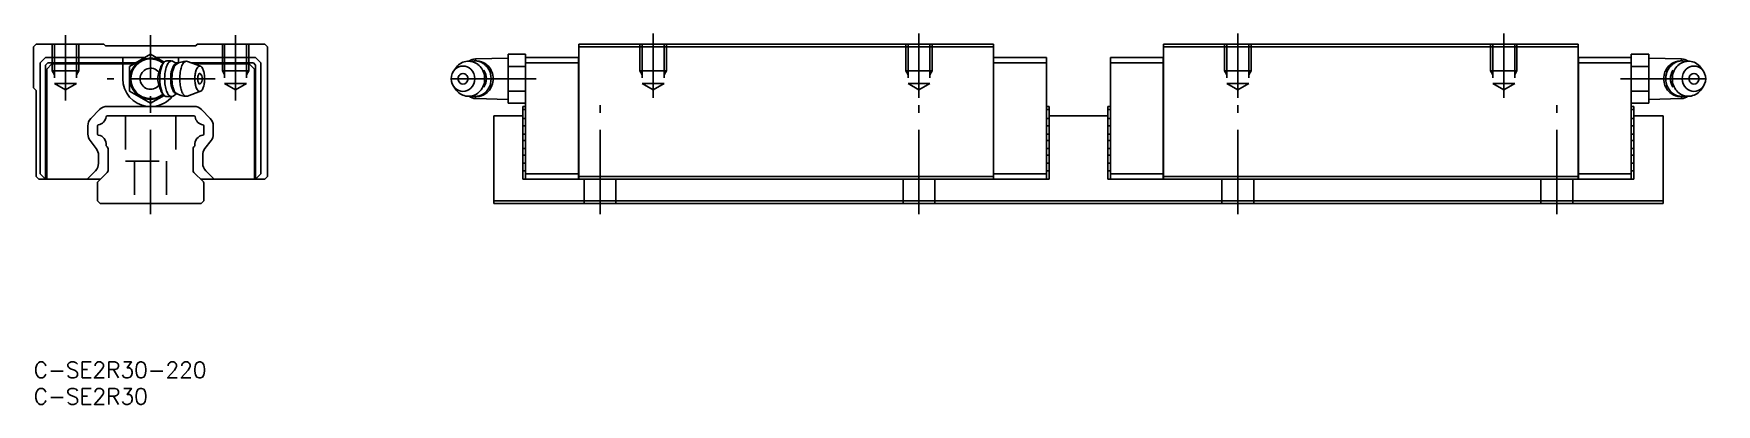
# Model space of a CAD drawing. Extents: x 0 to 317, y -8 to 62.
import ezdxf

# ---------------------------------------------------------------- set-up
doc = ezdxf.new("R2010")
doc.units = 0
doc.header["$LTSCALE"] = 0.5
doc.linetypes.add('CENTER', pattern=[50.8, 31.75, -6.35, 6.35, -6.35])
doc.linetypes.add('DASHED', pattern=[19.05, 12.7, -6.35])
doc.layers.get('0').update_dxf_attribs({"linetype": 'CONTINUOUS'})
doc.layers.add('CENTER', color=1, linetype='CENTER')
doc.styles.get("Standard").update_dxf_attribs({"font": 'txt.shx', "height": 3, "bigfont": 'bigfont.shx'})

# ---------------------------------------------------------------- blocks, each defined once
blk = doc.blocks.new('*U35')
at = {"color": 7, "linetype": 'CONTINUOUS'}
blk.add_text('C-SE2R30-220', height=3, dxfattribs=at).set_placement((0, -3))
blk = doc.blocks.new('*U36')
at = {"color": 7, "linetype": 'CONTINUOUS'}
blk.add_text('C-SE2R30', height=3, dxfattribs=at).set_placement((0, -8))

msp = doc.modelspace()

# ---------------------------------------------------------------- linework, layer by layer
at = {"color": 7, "linetype": 'CONTINUOUS'}
for p, q in [((0.5, 59.84), (0, 59.34)), ((0, 59.34), (0, 51.64)), ((13.21, 59.84), (0.5, 59.84)), ((2.25, 57.34), (1.25, 56.34)), ((20.93, 57.34), (2.25, 57.34)), ((13.51, 59.54), (13.21, 59.84)), ((30.49, 59.54), (13.51, 59.54)), ((16.75, 57.34), (16.75, 56.34)), ((22, 57.96), (18, 55.65)), ((24.55, 56.49), (22, 57.96)), ((41.75, 57.34), (23.07, 57.34)), ((27.25, 57.34), (27.25, 56.34)), ((30.79, 59.84), (30.49, 59.54)), ((43.5, 59.84), (30.79, 59.84)), ((42.75, 56.34), (41.75, 57.34)), ((44, 59.34), (43.5, 59.84)), ((44, 34.94), (44, 59.34)), ((89.25, 57.24), (83.11, 57.08)), ((83.11, 56.69), (83.11, 57.08)), ((92.55, 57.96), (89.25, 57.96)), ((89.25, 48.72), (89.25, 57.96)), ((92.55, 34.44), (92.55, 57.96)), ((92.55, 57.34), (102.5, 57.34)), ((102.5, 34.44), (102.5, 57.34)), ((102.55, 57.29), (102.5, 57.29)), ((102.55, 59.84), (180.55, 59.84)), ((102.55, 34.44), (102.55, 59.84)), ((102.55, 59.34), (180.55, 59.34)), ((180.55, 34.44), (180.55, 59.84)), ((180.55, 57.29), (180.6, 57.29)), ((180.6, 57.34), (190.55, 57.34)), ((180.6, 57.34), (180.6, 34.44)), ((190.55, 34.44), (190.55, 57.34)), ((202.55, 34.44), (202.55, 57.34)), ((212.5, 57.34), (202.55, 57.34)), ((212.5, 57.34), (212.5, 34.44)), ((212.55, 57.29), (212.5, 57.29)), ((290.55, 59.84), (212.55, 59.84)), ((212.55, 34.44), (212.55, 59.84)), ((290.55, 59.34), (212.55, 59.34)), ((290.55, 34.44), (290.55, 59.84)), ((290.55, 57.29), (290.6, 57.29)), ((300.55, 57.34), (290.6, 57.34)), ((290.6, 34.44), (290.6, 57.34)), ((300.55, 34.44), (300.55, 57.96)), ((300.55, 57.96), (303.85, 57.96)), ((303.85, 48.72), (303.85, 57.96)), ((303.85, 57.24), (310, 57.08)), ((310, 56.69), (310, 57.08)), ((1.25, 56.34), (1.25, 35.44)), ((2.66, 56.34), (2.25, 55.93)), ((2.25, 55.93), (2.25, 34.44)), ((2.45, 55.14), (3.45, 56.14)), ((2.45, 55.14), (2.45, 34.44)), ((19.2, 56.34), (2.66, 56.34)), ((18.85, 56.14), (3.45, 56.14)), ((16.75, 53.34), (16.75, 56.14)), ((18, 55.65), (18, 51.03)), ((24.29, 56.18), (24.52, 56.45)), ((25.93, 56.69), (25.05, 56.69)), ((26.95, 56.14), (26.22, 56.61)), ((27.32, 56.34), (26.64, 56.34)), ((26.95, 56.14), (26.85, 56.14)), ((28.92, 56.61), (31.37, 55.72)), ((41.34, 56.34), (29.66, 56.34)), ((40.55, 56.14), (30.21, 56.14)), ((41.55, 55.14), (40.55, 56.14)), ((41.75, 55.93), (41.34, 56.34)), ((41.55, 34.44), (41.55, 55.14)), ((41.75, 34.44), (41.75, 55.93)), ((42.75, 35.44), (42.75, 56.34)), ((79.34, 55.29), (78.98, 54.75)), ((83.35, 56.69), (82.96, 56.69)), ((92.55, 55.65), (89.25, 55.65)), ((92.55, 56.34), (102.5, 56.34)), ((102.55, 56.32), (102.5, 56.32)), ((180.55, 56.32), (180.6, 56.32)), ((180.6, 56.34), (190.55, 56.34)), ((212.5, 56.34), (202.55, 56.34)), ((212.55, 56.32), (212.5, 56.32)), ((290.55, 56.32), (290.6, 56.32)), ((300.55, 56.34), (290.6, 56.34)), ((300.55, 55.65), (303.85, 55.65)), ((309.76, 56.69), (310.14, 56.69)), ((313.76, 55.29), (314.12, 54.75)), ((0, 51.64), (0.5, 51.14)), ((0.5, 51.14), (0.5, 34.94)), ((18, 51.03), (22, 48.72)), ((28.92, 50.07), (31.37, 50.97)), ((78.98, 51.93), (79.34, 51.4)), ((92.55, 51.03), (89.25, 51.03)), ((300.55, 51.03), (303.85, 51.03)), ((314.12, 51.93), (313.76, 51.4)), ((10.77, 45.86), (12.41, 47.54)), ((13.84, 48.14), (30.16, 48.14)), ((22, 48.72), (24.55, 50.2)), ((24.29, 50.51), (24.52, 50.23)), ((25.05, 49.99), (25.93, 49.99)), ((26.95, 50.54), (26.22, 50.08)), ((26.85, 50.54), (26.95, 50.54)), ((31.59, 47.54), (33.23, 45.86)), ((82.96, 49.99), (83.35, 49.99)), ((83.11, 49.6), (83.11, 49.99)), ((83.11, 49.6), (89.25, 49.44)), ((92.55, 48.72), (89.25, 48.72)), ((92.05, 48.14), (92.05, 34.44)), ((92.55, 48.14), (92.05, 48.14)), ((92.55, 47.54), (92.05, 47.54)), ((190.55, 48.14), (191.05, 48.14)), ((190.55, 47.54), (191.05, 47.54)), ((191.05, 34.44), (191.05, 48.14)), ((202.55, 48.14), (202.05, 48.14)), ((202.05, 34.44), (202.05, 48.14)), ((202.55, 47.54), (202.05, 47.54)), ((300.55, 48.72), (303.85, 48.72)), ((300.55, 48.14), (301.05, 48.14)), ((300.55, 47.54), (301.05, 47.54)), ((301.05, 48.14), (301.05, 34.44)), ((310, 49.6), (303.85, 49.44)), ((310.14, 49.99), (309.76, 49.99)), ((310, 49.6), (310, 49.99)), ((10.2, 42.93), (10.2, 44.46)), ((12, 42.93), (12, 44.46)), ((13.84, 46.34), (30.16, 46.34)), ((32, 44.46), (32, 42.93)), ((33.8, 44.46), (33.8, 42.93)), ((86.55, 46.34), (92.05, 46.34)), ((86.55, 29.84), (86.55, 46.34)), ((92.55, 45.86), (92.05, 45.86)), ((92.55, 44.46), (92.05, 44.46)), ((190.55, 45.86), (191.05, 45.86)), ((190.55, 44.46), (191.05, 44.46)), ((191.05, 46.34), (202.05, 46.34)), ((202.55, 45.86), (202.05, 45.86)), ((202.55, 44.46), (202.05, 44.46)), ((300.55, 45.86), (301.05, 45.86)), ((300.55, 44.46), (301.05, 44.46)), ((301.05, 46.34), (306.55, 46.34)), ((306.55, 29.84), (306.55, 46.34)), ((11.79, 40.18), (10.61, 41.72)), ((33.39, 41.72), (32.21, 40.18)), ((92.55, 42.93), (92.05, 42.93)), ((92.55, 41.72), (92.05, 41.72)), ((190.55, 42.93), (191.05, 42.93)), ((190.55, 41.72), (191.05, 41.72)), ((202.55, 42.93), (202.05, 42.93)), ((202.55, 41.72), (202.05, 41.72)), ((300.55, 42.93), (301.05, 42.93)), ((300.55, 41.72), (301.05, 41.72)), ((12.2, 37.42), (12.2, 38.96)), ((13.85, 40.49), (13.71, 40.63)), ((14, 36.05), (14, 40.14)), ((30, 40.14), (30, 36.05)), ((30.29, 40.63), (30.15, 40.49)), ((31.8, 38.96), (31.8, 37.42)), ((92.55, 40.18), (92.05, 40.18)), ((92.55, 38.96), (92.05, 38.96)), ((190.55, 40.18), (191.05, 40.18)), ((190.55, 38.96), (191.05, 38.96)), ((202.55, 40.18), (202.05, 40.18)), ((202.55, 38.96), (202.05, 38.96)), ((300.55, 40.18), (301.05, 40.18)), ((300.55, 38.96), (301.05, 38.96)), ((0.5, 34.94), (1, 34.44)), ((1.25, 35.44), (2.25, 34.44)), ((10.05, 34.44), (11.61, 36)), ((13.85, 35.7), (12.07, 33.92)), ((31.93, 33.92), (30.15, 35.7)), ((32.39, 36), (33.95, 34.44)), ((41.75, 34.44), (42.75, 35.44)), ((43.5, 34.44), (44, 34.94)), ((92.55, 37.42), (92.05, 37.42)), ((92.55, 36), (92.05, 36)), ((92.55, 35.44), (102.5, 35.44)), ((102.55, 35.46), (102.5, 35.46)), ((102.55, 34.94), (180.55, 34.94)), ((180.55, 35.46), (180.6, 35.46)), ((180.6, 35.44), (190.55, 35.44)), ((190.55, 37.42), (191.05, 37.42)), ((190.55, 36), (191.05, 36)), ((202.55, 37.42), (202.05, 37.42)), ((202.55, 36), (202.05, 36)), ((212.5, 35.44), (202.55, 35.44)), ((212.55, 35.46), (212.5, 35.46)), ((290.55, 34.94), (212.55, 34.94)), ((290.55, 35.46), (290.6, 35.46)), ((300.55, 35.44), (290.6, 35.44)), ((300.55, 37.42), (301.05, 37.42)), ((300.55, 36), (301.05, 36)), ((1, 34.44), (12.6, 34.44)), ((12, 33.74), (12, 30.34)), ((31.4, 34.44), (43.5, 34.44)), ((32, 30.34), (32, 33.74)), ((102.5, 34.44), (92.05, 34.44)), ((102.55, 34.49), (102.5, 34.49)), ((180.55, 34.44), (102.55, 34.44)), ((180.55, 34.49), (180.6, 34.49)), ((191.05, 34.44), (180.6, 34.44)), ((202.05, 34.44), (212.5, 34.44)), ((212.55, 34.49), (212.5, 34.49)), ((212.55, 34.44), (290.55, 34.44)), ((290.55, 34.49), (290.6, 34.49)), ((290.6, 34.44), (301.05, 34.44)), ((12, 30.34), (12.5, 29.84)), ((12.5, 29.84), (31.5, 29.84)), ((31.5, 29.84), (32, 30.34)), ((86.55, 30.34), (306.55, 30.34)), ((86.55, 29.84), (306.55, 29.84))]:
    msp.add_line(p, q, dxfattribs=at)
at = {"color": 3, "linetype": 'DASHED'}
for p, q in [((3.5, 59.84), (3.5, 54.84)), ((3.93, 59.84), (3.93, 52.44)), ((8.07, 59.84), (8.07, 52.44)), ((8.5, 59.84), (8.5, 54.84)), ((35.5, 59.84), (35.5, 54.84)), ((35.93, 59.84), (35.93, 52.44)), ((40.07, 59.84), (40.07, 52.44)), ((40.5, 59.84), (40.5, 54.84)), ((114.05, 59.84), (114.05, 54.84)), ((114.49, 59.84), (114.49, 52.44)), ((118.62, 59.84), (118.62, 52.44)), ((119.05, 59.84), (119.05, 54.84)), ((164.05, 59.84), (164.05, 54.84)), ((164.49, 59.84), (164.49, 52.44)), ((168.62, 59.84), (168.62, 52.44)), ((169.05, 59.84), (169.05, 54.84)), ((224.05, 59.84), (224.05, 54.84)), ((224.49, 59.84), (224.49, 52.44)), ((228.62, 59.84), (228.62, 52.44)), ((229.05, 59.84), (229.05, 54.84)), ((274.05, 59.84), (274.05, 54.84)), ((274.49, 59.84), (274.49, 52.44)), ((278.62, 59.84), (278.62, 52.44)), ((279.05, 59.84), (279.05, 54.84)), ((3.5, 54.84), (8.5, 54.84)), ((3.5, 54.84), (3.93, 54.09)), ((8.5, 54.84), (8.07, 54.09)), ((35.5, 54.84), (40.5, 54.84)), ((35.5, 54.84), (35.93, 54.09)), ((40.5, 54.84), (40.07, 54.09)), ((114.05, 54.84), (119.05, 54.84)), ((114.05, 54.84), (114.49, 54.09)), ((119.05, 54.84), (118.62, 54.09)), ((164.05, 54.84), (169.05, 54.84)), ((164.05, 54.84), (164.49, 54.09)), ((169.05, 54.84), (168.62, 54.09)), ((229.05, 54.84), (224.05, 54.84)), ((224.05, 54.84), (224.49, 54.09)), ((229.05, 54.84), (228.62, 54.09)), ((279.05, 54.84), (274.05, 54.84)), ((274.05, 54.84), (274.49, 54.09)), ((279.05, 54.84), (278.62, 54.09)), ((3.93, 52.44), (8.07, 52.44)), ((3.93, 52.44), (6, 51.25)), ((8.07, 52.44), (6, 51.25)), ((35.93, 52.44), (40.07, 52.44)), ((35.93, 52.44), (38, 51.25)), ((40.07, 52.44), (38, 51.25)), ((114.49, 52.44), (118.62, 52.44)), ((114.49, 52.44), (116.55, 51.25)), ((118.62, 52.44), (116.55, 51.25)), ((164.49, 52.44), (168.62, 52.44)), ((164.49, 52.44), (166.55, 51.25)), ((168.62, 52.44), (166.55, 51.25)), ((228.62, 52.44), (224.49, 52.44)), ((224.49, 52.44), (226.55, 51.25)), ((228.62, 52.44), (226.55, 51.25)), ((278.62, 52.44), (274.49, 52.44)), ((274.49, 52.44), (276.55, 51.25)), ((278.62, 52.44), (276.55, 51.25)), ((17.25, 46.34), (17.25, 37.84)), ((26.75, 46.34), (26.75, 37.84)), ((17.25, 37.84), (26.75, 37.84)), ((19, 37.84), (19, 29.84)), ((25, 37.84), (25, 29.84)), ((103.55, 34.44), (103.55, 29.84)), ((109.55, 34.44), (109.55, 29.84)), ((163.55, 34.44), (163.55, 29.84)), ((169.55, 34.44), (169.55, 29.84)), ((223.55, 34.44), (223.55, 29.84)), ((229.55, 34.44), (229.55, 29.84)), ((283.55, 34.44), (283.55, 29.84)), ((289.55, 34.44), (289.55, 29.84))]:
    msp.add_line(p, q, dxfattribs=at)
at = {"color": 7, "linetype": 'CONTINUOUS'}
for centre, radius, start, end in [((22, 53.34), 3.9, 50.9718, 309.0282), ((22, 53.34), 3.74, 51.0329, 308.9671), ((83.16, 55.08), 2, 91.5, 128.7532), ((309.95, 55.08), 2, 51.2468, 88.5), ((22, 53.34), 1.98, 38.259, 321.741), ((27.49, 53.34), 4.12, 162.6982, 197.3018), ((31.42, 52.23), 8.2, 155.5597, 163.4295), ((32.4, 53.34), 8.68, 175.683, 184.317), ((30.25, 53.56), 6.52, 160.718, 176.1614), ((25.88, 54.82), 2.09, 139.5538, 157.3697), ((26.24, 54.96), 2.27, 139.598, 160.8002), ((25.04, 56.01), 0.68, 89.8146, 141.4349), ((33.22, 53.34), 8.58, 173.5184, 186.4816), ((31.01, 53.63), 6.35, 163.1981, 173.801), ((27.82, 54.63), 3, 146.419, 163.9372), ((26.1, 55.81), 0.918, 109.5055, 148.4502), ((33.04, 53.34), 7.26, 175.683, 184.317), ((25.93, 56.14), 0.551, 57.5252, 104.1804), ((30.78, 53.62), 4.99, 160.0114, 176.868), ((33.27, 53.34), 7.26, 175.8885, 184.1115), ((32.07, 53.45), 6.05, 166.8119, 176.1003), ((27.89, 54.7), 1.9, 139.598, 160.8002), ((29.5, 54.08), 3.41, 153.6234, 167.265), ((26.89, 55.58), 0.569, 93.4944, 141.4349), ((27.57, 55.07), 1.24, 128.03, 154.984), ((28.69, 53.35), 3.29, 89.1369, 124.9824), ((36.04, 53.34), 8.56, 175.825, 184.175), ((34.58, 53.48), 7.09, 166.5793, 176.0477), ((31.5, 54.25), 3.92, 152.982, 167.0658), ((29.25, 55.43), 1.38, 126.0403, 154.4616), ((28.74, 56.12), 0.519, 70.0924, 125.2235), ((35.41, 53.45), 5.09, 166.0541, 175.9315), ((33.1, 54.05), 2.69, 151.4947, 166.6232), ((31.52, 54.94), 0.885, 121.2698, 153.2617), ((32.8, 53.42), 1.94, 164.0092, 174.023), ((31.88, 53.69), 0.977, 148.743, 164.6112), ((31.32, 54.04), 0.321, 116.9113, 150.4592), ((31.24, 55.37), 0.371, 61.134, 118.866), ((31.24, 54.19), 0.155, 58.6993, 113.8023), ((30.4, 53.34), 1.34, 313.2338, 46.7662), ((30.96, 54.94), 0.885, 26.7383, 58.7302), ((29.38, 54.05), 2.69, 13.3768, 28.5053), ((27.06, 53.45), 5.09, 4.0685, 13.9459), ((81.09, 53.34), 2.53, 134.7224, 225.2776), ((80.77, 53.65), 2.09, 45.5005, 134.4995), ((81.96, 53.53), 3.16, 123.7997, 146.1384), ((80.9, 53.34), 1.06, 134.7224, 225.2776), ((80.77, 53.47), 0.872, 45.5005, 134.4995), ((81.83, 53.74), 2.91, 100.3514, 123.7661), ((81.8, 53.82), 2.82, 76.348, 100.2493), ((80.64, 53.34), 1.06, 314.7224, 45.2776), ((80.45, 53.34), 2.53, 314.7224, 45.2776), ((82.97, 53.75), 2.94, 80.5353, 103.929), ((81.77, 53.71), 2.94, 52.9859, 76.2524), ((83.34, 53.75), 2.94, 53.8898, 89.8488), ((82.95, 53.75), 2.95, 57.3307, 80.285), ((81.62, 53.5), 3.2, 30.981, 52.964), ((81.39, 53.37), 3.46, 10.1721, 31.0278), ((82.82, 53.55), 3.19, 35.5149, 57.2955), ((82.19, 53.34), 2.98, 327.435, 32.5652), ((81.3, 53.34), 3.55, 349.7879, 10.29), ((83.17, 53.51), 3.23, 31.5185, 53.9499), ((82.6, 53.39), 3.46, 14.9361, 35.548), ((82.94, 53.37), 3.51, 10.3156, 31.5664), ((82.45, 53.34), 3.61, 344.994, 15.006), ((82.83, 53.34), 3.62, 349.6015, 10.3985), ((310.28, 53.34), 3.62, 169.6015, 190.3985), ((310.17, 53.37), 3.51, 148.4336, 169.6844), ((310.66, 53.34), 3.61, 164.994, 195.006), ((310.51, 53.39), 3.46, 144.452, 165.0639), ((309.94, 53.51), 3.23, 126.0501, 148.4815), ((310.29, 53.55), 3.19, 122.7045, 144.4851), ((310.91, 53.34), 2.98, 147.4348, 212.565), ((309.77, 53.75), 2.94, 90.1512, 126.1102), ((311.81, 53.34), 3.55, 169.71, 190.2121), ((311.71, 53.37), 3.46, 148.9722, 169.8279), ((310.15, 53.75), 2.95, 99.715, 122.6693), ((311.49, 53.5), 3.2, 127.036, 149.019), ((311.34, 53.71), 2.94, 103.7476, 127.0141), ((310.14, 53.75), 2.94, 76.071, 99.4647), ((312.65, 53.34), 2.53, 134.7224, 225.2776), ((311.3, 53.82), 2.82, 79.7507, 103.652), ((312.34, 53.65), 2.09, 45.5005, 134.4995), ((312.47, 53.34), 1.06, 134.7224, 225.2776), ((312.34, 53.47), 0.872, 45.5005, 134.4995), ((311.28, 53.74), 2.91, 56.2339, 79.6486), ((311.14, 53.53), 3.16, 33.8616, 56.2003), ((312.2, 53.34), 1.06, 314.7224, 45.2776), ((312.02, 53.34), 2.53, 314.7224, 45.2776), ((31.42, 54.46), 8.2, 196.5705, 204.4403), ((30.25, 53.13), 6.52, 183.8386, 199.282), ((25.88, 51.87), 2.09, 202.6303, 220.4462), ((26.24, 51.72), 2.27, 199.1998, 220.402), ((31.01, 53.06), 6.35, 186.199, 196.8019), ((27.82, 52.06), 3, 196.0628, 213.581), ((30.78, 53.07), 4.99, 183.132, 199.9886), ((32.07, 53.23), 6.05, 183.8997, 193.1881), ((27.89, 51.99), 1.9, 199.1998, 220.402), ((29.5, 52.6), 3.41, 192.735, 206.3766), ((26.89, 51.11), 0.569, 218.5651, 266.5056), ((27.57, 51.61), 1.24, 205.016, 231.97), ((34.58, 53.21), 7.09, 183.9523, 193.4207), ((31.5, 52.44), 3.92, 192.9342, 207.018), ((29.25, 51.25), 1.38, 205.5384, 233.9597), ((36.54, 53.34), 6.22, 175.683, 184.317), ((35.41, 53.24), 5.09, 184.0685, 193.9459), ((33.1, 52.63), 2.69, 193.3768, 208.5053), ((31.52, 51.75), 0.885, 206.7383, 238.7302), ((33.42, 53.34), 2.56, 173.7782, 186.2218), ((32.8, 53.27), 1.94, 185.977, 195.9908), ((31.88, 52.99), 0.977, 195.3888, 211.257), ((31.32, 52.64), 0.321, 209.5408, 243.0887), ((31.24, 51.31), 0.371, 241.134, 298.866), ((31.24, 52.5), 0.155, 246.1977, 301.3007), ((30.96, 51.75), 0.885, 301.2698, 333.2617), ((29.38, 52.63), 2.69, 331.4947, 346.6232), ((27.06, 53.24), 5.09, 346.0541, 355.9315), ((25.94, 53.34), 6.22, 355.683, 4.317), ((80.77, 53.04), 2.09, 225.5005, 314.4995), ((81.96, 53.15), 3.15, 213.8629, 236.2875), ((80.77, 53.21), 0.872, 225.5005, 314.4995), ((81.61, 53.18), 3.2, 307.1224, 329.1003), ((81.39, 53.32), 3.46, 329.0534, 349.9059), ((82.82, 53.14), 3.19, 302.7045, 324.4851), ((83.17, 53.17), 3.23, 306.0501, 328.4815), ((82.6, 53.3), 3.46, 324.452, 345.0638), ((82.94, 53.32), 3.51, 328.4336, 349.6844), ((310.17, 53.32), 3.51, 190.3156, 211.5664), ((310.51, 53.3), 3.46, 194.9362, 215.548), ((309.94, 53.17), 3.23, 211.5185, 233.9499), ((310.29, 53.14), 3.19, 215.5149, 237.2955), ((311.72, 53.32), 3.46, 190.0941, 210.9466), ((311.49, 53.18), 3.2, 210.8997, 232.8776), ((312.34, 53.04), 2.09, 225.5005, 314.4995), ((312.34, 53.21), 0.872, 225.5005, 314.4995), ((311.14, 53.15), 3.15, 303.7125, 326.1371), ((13.84, 46.14), 2, 90, 135.666), ((25.04, 50.67), 0.68, 218.5651, 270.1854), ((26.1, 50.88), 0.918, 211.5498, 250.4945), ((25.93, 50.55), 0.551, 255.8196, 302.4748), ((28.69, 53.34), 3.29, 235.0186, 270.862), ((28.74, 50.56), 0.519, 234.7765, 289.9076), ((30.16, 46.14), 2, 44.334, 90), ((81.82, 52.95), 2.91, 236.3214, 259.7399), ((81.8, 52.86), 2.82, 259.8421, 283.7431), ((83.16, 51.6), 2, 231.2468, 268.5), ((82.97, 52.93), 2.94, 256.0709, 279.4649), ((81.77, 52.98), 2.94, 283.8385, 307.1008), ((83.34, 52.93), 2.94, 270.1167, 306.1107), ((82.95, 52.94), 2.95, 279.715, 302.6693), ((309.77, 52.93), 2.94, 233.8893, 269.8833), ((310.15, 52.94), 2.95, 237.3307, 260.285), ((311.34, 52.98), 2.94, 232.8992, 256.1615), ((310.14, 52.93), 2.94, 260.5351, 283.9291), ((309.95, 51.6), 2, 271.5, 308.7532), ((311.3, 52.86), 2.82, 256.2569, 280.1579), ((311.28, 52.95), 2.91, 280.2601, 303.6786), ((12.2, 44.46), 2, 135.666, 180), ((12.2, 44.46), 0.2, 99.6908, 180), ((11.86, 46.43), 1.8, 279.6908, 351.6711), ((13.84, 46.14), 0.2, 90, 171.6711), ((30.16, 46.14), 0.2, 8.3289, 90), ((32.14, 46.43), 1.8, 188.3289, 260.3092), ((31.8, 44.46), 0.2, 0, 80.3092), ((31.8, 44.46), 2, 0, 44.334), ((12.2, 42.93), 2, 180, 217.414), ((12.2, 42.93), 0.2, 180, 260.3092), ((11.86, 40.96), 1.8, 354.5772, 80.3092), ((32.14, 40.96), 1.8, 99.6908, 185.4228), ((31.8, 42.93), 0.2, 279.6908, 0), ((31.8, 42.93), 2, 322.586, 0), ((10.2, 38.96), 2, 0, 37.414), ((13.86, 40.77), 0.2, 174.5772, 225), ((13.5, 40.14), 0.5, 0, 45), ((30.5, 40.14), 0.5, 135, 180), ((30.14, 40.77), 0.2, 315, 5.4228), ((33.8, 38.96), 2, 142.586, 180), ((10.2, 37.42), 2, 315, 0), ((13.5, 36.05), 0.5, 315, 0), ((30.5, 36.05), 0.5, 180, 225), ((33.8, 37.42), 2, 180, 225), ((12.25, 33.74), 0.25, 135, 180), ((31.75, 33.74), 0.25, 0, 45)]:
    msp.add_arc(centre, radius, start, end, dxfattribs=at)
at = {"color": 7, "linetype": 'CONTINUOUS', "extrusion": (0, 0, -1)}
for start, end in [(277.9139, 0), (219.4115, 262.0861)]:
    msp.add_arc((-22, 53.34), 5.25, start, end, dxfattribs=at)
at = {"layer": 'CENTER', "color": 1, "linetype": 'CENTER'}
for p, q in [((6, 49.25), (6, 61.54)), ((22, 27.84), (22, 61.54)), ((38, 49.25), (38, 61.54)), ((116.55, 49.75), (116.55, 61.84)), ((166.55, 49.75), (166.55, 61.84)), ((226.55, 49.75), (226.55, 61.84)), ((276.55, 49.75), (276.55, 61.84)), ((34.16, 53.34), (13.8, 53.34)), ((94.55, 53.34), (76.55, 53.34)), ((298.55, 53.34), (316.55, 53.34)), ((106.55, 27.84), (106.55, 48.34)), ((166.55, 27.84), (166.55, 48.34)), ((226.55, 27.84), (226.55, 48.34)), ((286.55, 27.84), (286.55, 48.34))]:
    msp.add_line(p, q, dxfattribs=at)

# ---------------------------------------------------------------- block references
at = {"color": 7, "linetype": 'CONTINUOUS'}
for name in ['*U35', '*U36']:
    msp.add_blockref(name, (0, 0), dxfattribs=at)

doc.saveas('drawing.dxf')
